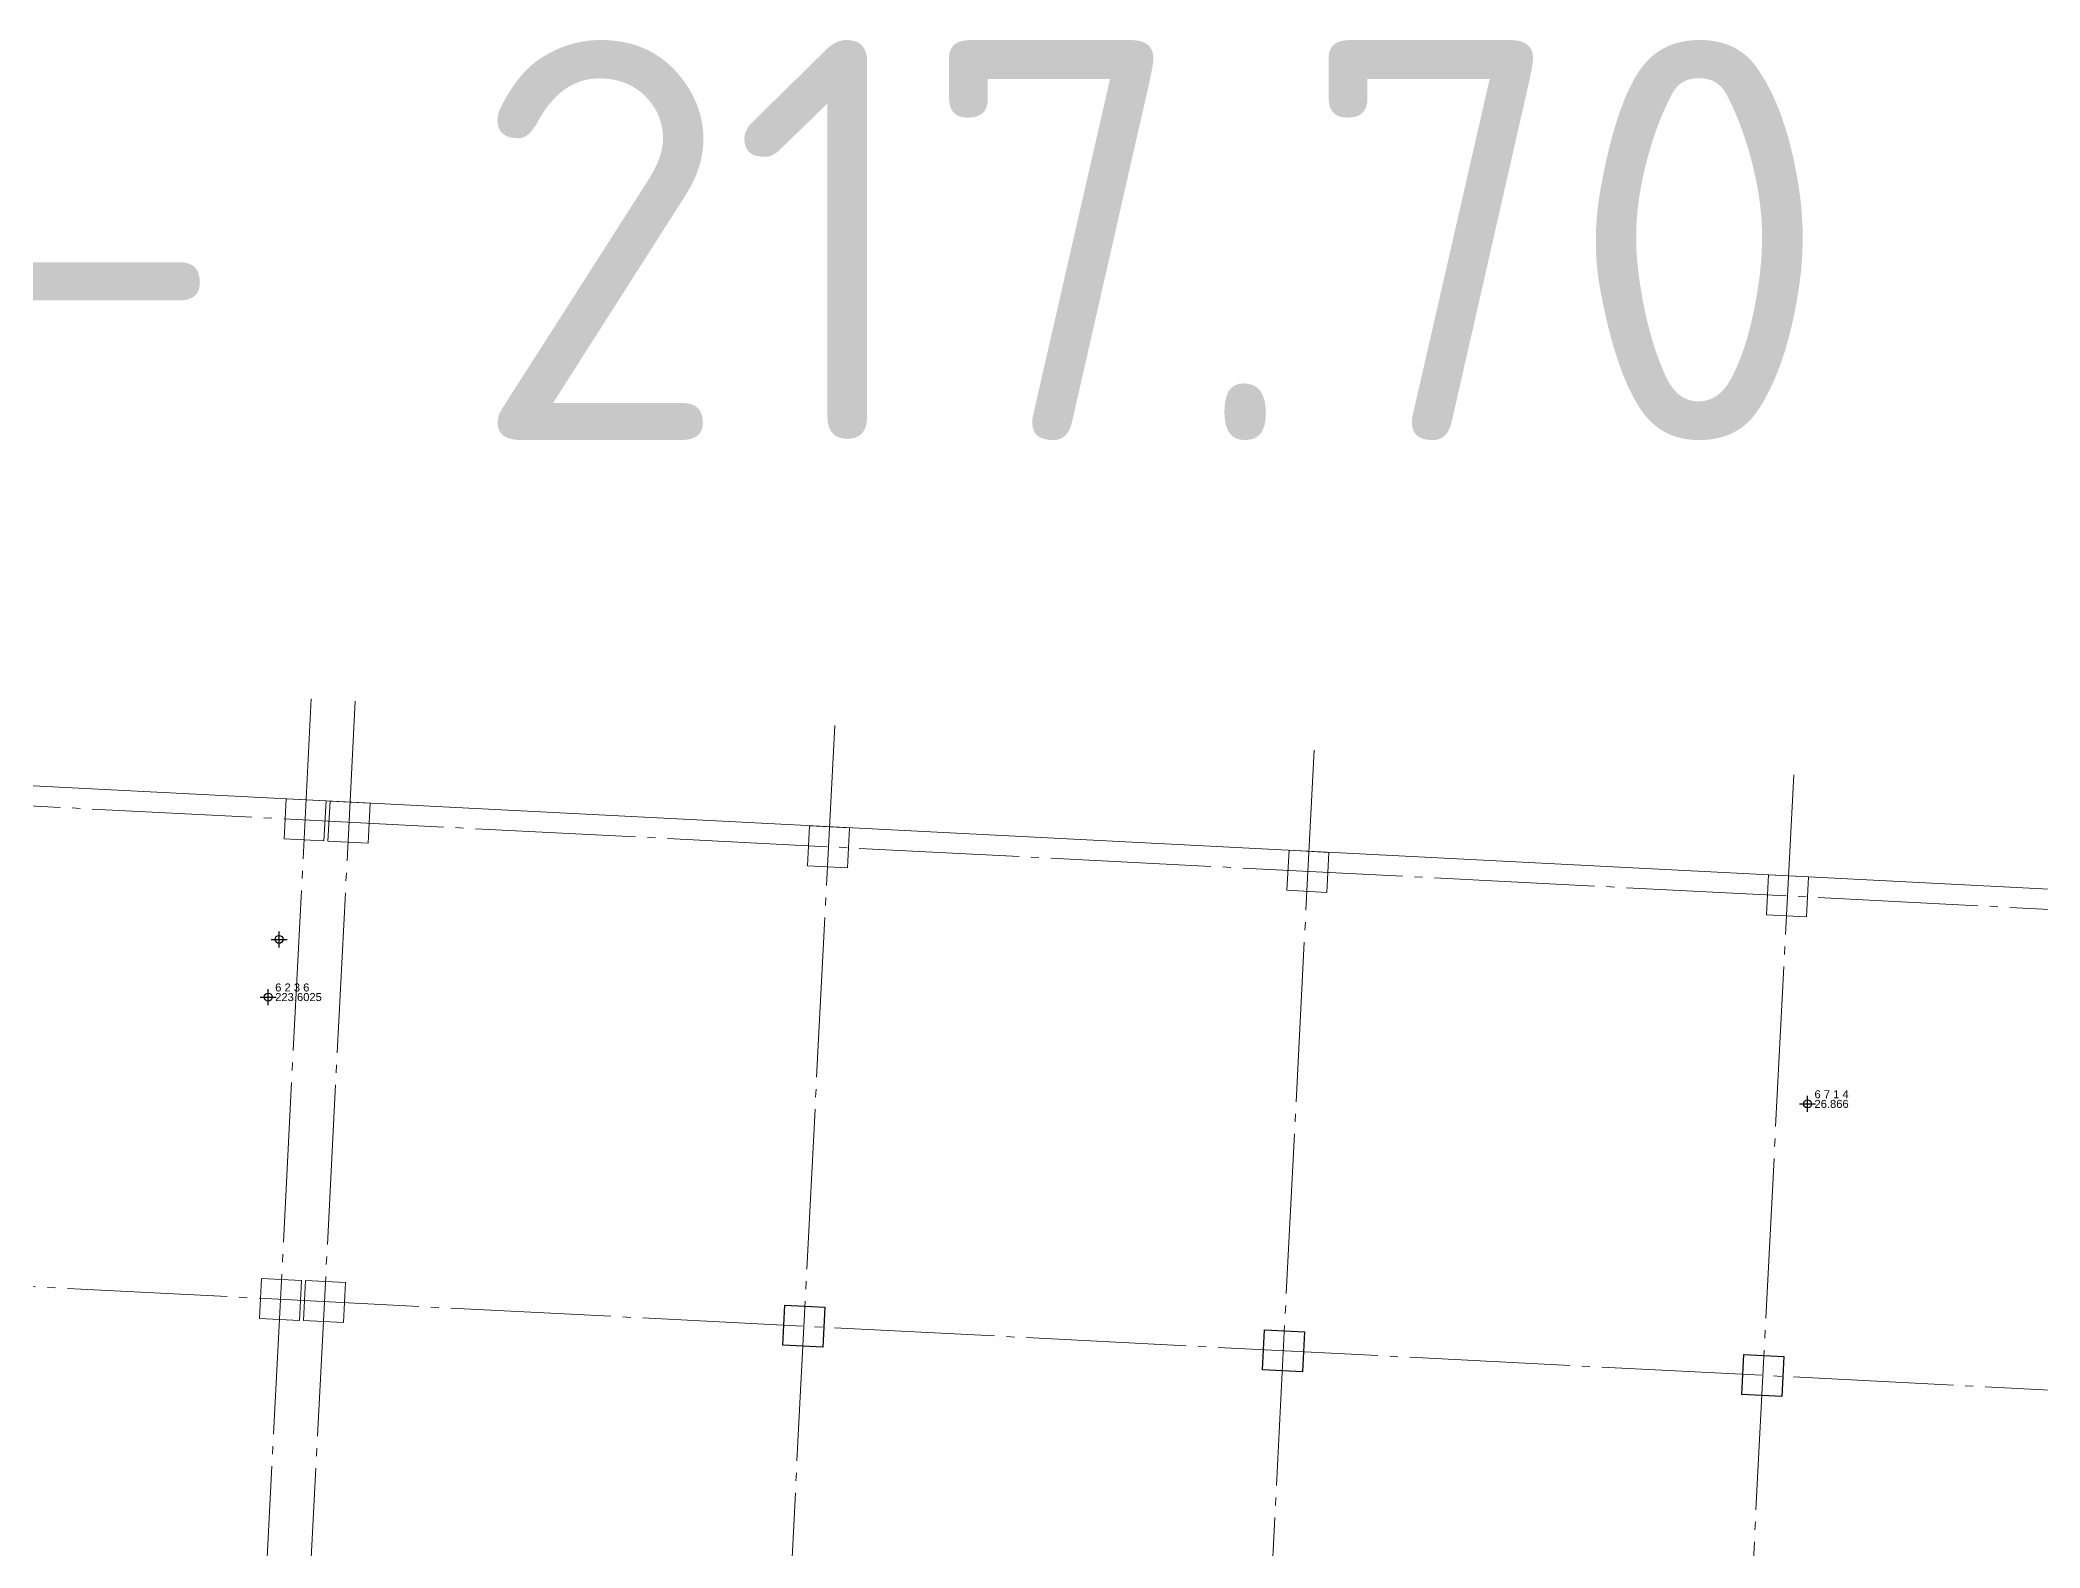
# Model space of a CAD drawing. Header units: millimetres. Extents: x -21314 to -21213, y 38223 to 38274.
# Drawn here: x -21263.12 to -21238.13, y 38255.39 to 38274.23 of the extents above; entities that cross this region are included whole.
import ezdxf

# ---------------------------------------------------------------- set-up
doc = ezdxf.new("R2010")
doc.units = ezdxf.units.MM
doc.header["$PDMODE"] = 34
doc.header["$PDSIZE"] = 0.1
doc.linetypes.add('HIDDEN2', pattern=[4.7625, 3.175, -1.5875])
doc.linetypes.add('ГОСТ 2.303 5', pattern=[24, 20, -1.5, 1, -1.5])
for name, color, linetype in [('C-ANNO', 7, 'Continuous'), ('КЖ_опалубка стен', 7, 'Continuous'), ('Номер_cw_GPT', 7, 'Continuous'), ('Номер_GRO', 7, 'Continuous'), ('Отметка_cw_GPT', 7, 'Continuous'), ('Отметка_GRO', 7, 'Continuous'), ('Пикет_cw_GPT', 7, 'Continuous'), ('Пикет_GRO', 7, 'Continuous')]:
    doc.layers.add(name, color=color, linetype=linetype)
for name, color, linetype, lineweight in [('ка', 7, 'Continuous', 30), ('КЖ_колонны', 7, 'Continuous', 15), ('СПДС_ОСИ', 1, 'ГОСТ 2.303 5', 15)]:
    doc.layers.add(name, color=color, linetype=linetype, lineweight=lineweight)
doc.styles.add('AxeAndPointZ', font='arial.ttf')
doc.styles.get("Standard").update_dxf_attribs({"font": 'arial.ttf'})
doc.styles.add('ГОСТ', font='GOST Common.ttf', dxfattribs={"width": 0.9})

# ---------------------------------------------------------------- blocks, each defined once
blk = doc.blocks.new('т34р5и4')
at = {"layer": 'КЖ_колонны'}
for p, q in [((-21260.074, 38264.25), (-21260.049, 38264.749)), ((-21260.049, 38264.749), (-21259.549, 38264.724)), ((-21259.549, 38264.724), (-21259.575, 38264.225)), ((-21259.525, 38264.222), (-21259.499, 38264.721)), ((-21259.499, 38264.721), (-21259, 38264.696)), ((-21259, 38264.696), (-21259.025, 38264.196)), ((-21259.575, 38264.225), (-21260.074, 38264.25)), ((-21259.025, 38264.196), (-21259.525, 38264.222)), ((-21253.533, 38263.915), (-21253.507, 38264.414)), ((-21253.507, 38264.414), (-21253.008, 38264.389)), ((-21253.008, 38264.389), (-21253.033, 38263.889)), ((-21247.541, 38263.608), (-21247.515, 38264.107)), ((-21247.515, 38264.107), (-21247.016, 38264.081)), ((-21247.016, 38264.081), (-21247.041, 38263.582)), ((-21253.033, 38263.889), (-21253.533, 38263.915)), ((-21241.548, 38263.3), (-21241.523, 38263.8)), ((-21241.523, 38263.8), (-21241.024, 38263.774)), ((-21241.024, 38263.774), (-21241.049, 38263.275)), ((-21247.041, 38263.582), (-21247.541, 38263.608)), ((-21241.049, 38263.275), (-21241.548, 38263.3)), ((-21260.381, 38258.258), (-21260.356, 38258.757)), ((-21260.356, 38258.757), (-21259.856, 38258.732)), ((-21259.856, 38258.732), (-21259.882, 38258.232)), ((-21259.832, 38258.23), (-21259.806, 38258.729)), ((-21259.806, 38258.729), (-21259.307, 38258.704)), ((-21259.307, 38258.704), (-21259.333, 38258.204)), ((-21259.882, 38258.232), (-21260.381, 38258.258)), ((-21259.333, 38258.204), (-21259.832, 38258.23))]:
    blk.add_line(p, q, dxfattribs=at)
at = {"layer": 'КЖ_опалубка стен', "linetype": 'HIDDEN2', "ltscale": 100}
for p, q in [((-21253.84, 38257.923), (-21253.814, 38258.422)), ((-21253.814, 38258.422), (-21253.315, 38258.396)), ((-21253.315, 38258.396), (-21253.341, 38257.897)), ((-21247.848, 38257.616), (-21247.822, 38258.115)), ((-21247.822, 38258.115), (-21247.323, 38258.089)), ((-21247.323, 38258.089), (-21247.348, 38257.59)), ((-21253.341, 38257.897), (-21253.84, 38257.923)), ((-21241.856, 38257.308), (-21241.83, 38257.808)), ((-21241.83, 38257.808), (-21241.331, 38257.782)), ((-21241.331, 38257.782), (-21241.356, 38257.283)), ((-21247.348, 38257.59), (-21247.848, 38257.616)), ((-21241.356, 38257.283), (-21241.856, 38257.308))]:
    blk.add_line(p, q, dxfattribs=at)
at = {"layer": 'СПДС_ОСИ', "linetype": 'ГОСТ 2.303 5', "lineweight": 15, "ltscale": 0.1}
for points in [[(-21310.911, 38267.107), (-21310.411, 38267.081), (-21214.136, 38262.145)], [(-21259.734, 38266), (-21261.773, 38226.234), (-21261.773, 38226.234)], [(-21259.185, 38265.972), (-21261.225, 38226.186), (-21261.225, 38226.186)], [(-21253.193, 38265.665), (-21255.249, 38225.552), (-21255.275, 38225.053)], [(-21247.201, 38265.358), (-21249.257, 38225.245), (-21249.282, 38224.746)], [(-21241.208, 38265.051), (-21243.265, 38224.938), (-21243.29, 38224.439)], [(-21311.218, 38261.114), (-21310.719, 38261.089), (-21214.443, 38256.153)]]:
    blk.add_lwpolyline(points, dxfattribs=at)

msp = doc.modelspace()

# ---------------------------------------------------------------- linework, layer by layer
at = {"layer": 'ка', "lineweight": 15}
msp.add_lwpolyline([(-21307.986, 38267.207), (-21217.055, 38262.545), (-21218.924, 38226.093), (-21309.854, 38230.755)], close=True, dxfattribs=at)
at = {"layer": 'Пикет_cw_GPT', "color": 121, "linetype": 'Continuous'}
msp.add_point((-21260.136, 38262.994, 223.546), dxfattribs=at)
at = {"layer": 'Пикет_cw_GPT', "color": 3}
msp.add_point((-21260.272, 38262.273, 223.602), dxfattribs=at)
at = {"layer": 'Пикет_GRO', "color": 111}
msp.add_point((-21241.035, 38260.938, 26.866), dxfattribs=at)

# ---------------------------------------------------------------- block references
msp.add_blockref('т34р5и4', (0, 0))

# ---------------------------------------------------------------- texts
at = {"layer": 'C-ANNO', "linetype": 'Continuous', "lineweight": 5, "style": 'ГОСТ'}
msp.add_text('Корпус 6 - 217.70', height=5, dxfattribs=at).set_placement((-21292.384, 38269.234, 218.095))
at = {"layer": 'Номер_cw_GPT', "color": 231, "linetype": 'Continuous', "style": 'AxeAndPointZ'}
msp.add_text('6 2 2 6', height=0.005, dxfattribs=at).set_placement((-21260.132, 38262.997, 223.546))
at = {"layer": 'Номер_cw_GPT', "color": 231}
msp.add_text('6 2 3 6', height=0.1, dxfattribs=at).set_placement((-21260.185, 38262.343, 223.603))
at = {"layer": 'Номер_GRO', "color": 30}
msp.add_text('6 7 1 4', height=0.1, dxfattribs=at).set_placement((-21240.948, 38261.008, 26.866))
at = {"layer": 'Отметка_cw_GPT', "color": 191, "linetype": 'Continuous', "style": 'AxeAndPointZ'}
msp.add_text('223.546', height=0.005, dxfattribs=at).set_placement((-21260.132, 38262.991, 223.546))
at = {"layer": 'Отметка_cw_GPT', "color": 191}
msp.add_text('223.6025', height=0.1, dxfattribs=at).set_placement((-21260.185, 38262.223, 223.603))
at = {"layer": 'Отметка_GRO', "color": 240}
msp.add_text('26.866', height=0.1, dxfattribs=at).set_placement((-21240.948, 38260.888, 26.866))

doc.saveas('drawing.dxf')
